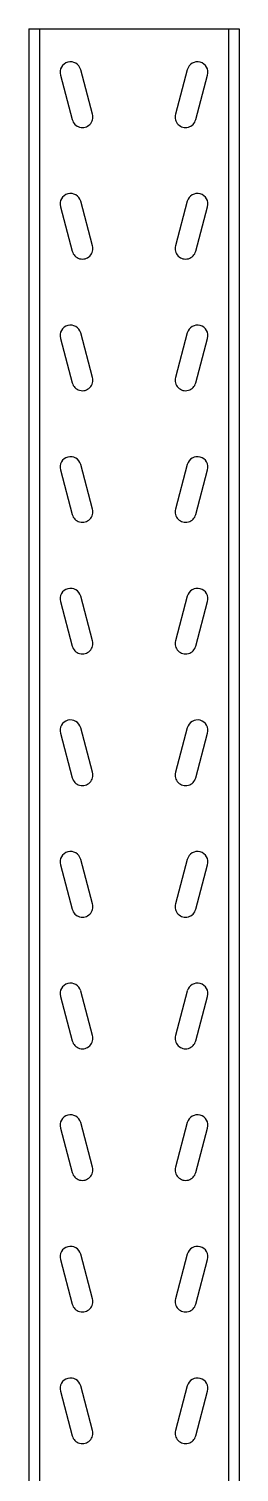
# Model space of a CAD drawing. Header units: millimetres. Extents: x 1193 to 1348, y -534 to 551.
# Drawn here: x 1230 to 1310, y 3 to 551 of the extents above; entities that cross this region are included whole.
import ezdxf

# ---------------------------------------------------------------- set-up
doc = ezdxf.new("R2010")
doc.units = ezdxf.units.MM

# ---------------------------------------------------------------- blocks, each defined once
blk = doc.blocks.new('DI_COLUNA_FRONTAL_80')
at = {"color": 7, "linetype": 'Continuous', "lineweight": 25}
for p, q in [((-40, 1004.76), (-40, 104.76)), ((-36, 1004.76), (-36, 104.76)), ((36, 1004.76), (36, 104.76)), ((40, 1004.76), (40, 104.76)), ((-28, 987.19), (-23.5, 970.28)), ((-15.77, 972.33), (-20.27, 989.24)), ((20.27, 989.24), (15.77, 972.33)), ((23.5, 970.28), (28, 987.19)), ((-15.77, 922.33), (-20.27, 939.24)), ((20.27, 939.24), (15.77, 922.33)), ((-28, 937.19), (-23.5, 920.28)), ((23.5, 920.28), (28, 937.19)), ((-15.77, 872.33), (-20.27, 889.24)), ((20.27, 889.24), (15.77, 872.33)), ((-28, 887.19), (-23.5, 870.28)), ((23.5, 870.28), (28, 887.19)), ((-15.77, 822.33), (-20.27, 839.24)), ((20.27, 839.24), (15.77, 822.33)), ((-28, 837.19), (-23.5, 820.28)), ((23.5, 820.28), (28, 837.19)), ((-28, 787.19), (-23.5, 770.28)), ((-15.77, 772.33), (-20.27, 789.24)), ((20.27, 789.24), (15.77, 772.33)), ((23.5, 770.28), (28, 787.19)), ((-28, 737.19), (-23.5, 720.28)), ((-15.77, 722.33), (-20.27, 739.24)), ((20.27, 739.24), (15.77, 722.33)), ((23.5, 720.28), (28, 737.19)), ((-28, 687.19), (-23.5, 670.28)), ((-15.77, 672.33), (-20.27, 689.24)), ((20.27, 689.24), (15.77, 672.33)), ((23.5, 670.28), (28, 687.19)), ((-28, 637.19), (-23.5, 620.28)), ((-15.77, 622.33), (-20.27, 639.24)), ((20.27, 639.24), (15.77, 622.33)), ((23.5, 620.28), (28, 637.19)), ((-28, 587.19), (-23.5, 570.28)), ((-15.77, 572.33), (-20.27, 589.24)), ((20.27, 589.24), (15.77, 572.33)), ((23.5, 570.28), (28, 587.19)), ((-15.77, 522.33), (-20.27, 539.24)), ((20.27, 539.24), (15.77, 522.33)), ((-28, 537.19), (-23.5, 520.28)), ((23.5, 520.28), (28, 537.19)), ((-15.77, 472.33), (-20.27, 489.24)), ((20.27, 489.24), (15.77, 472.33)), ((-28, 487.19), (-23.5, 470.28)), ((23.5, 470.28), (28, 487.19))]:
    blk.add_line(p, q, dxfattribs=at)
blk.add_line((-40, 1004.76), (40, 1004.76))
for centre, start, end in [((-24.13, 988.22), 14.9006, 194.9006), ((24.13, 988.22), 345.0994, 165.0994), ((-19.63, 971.3), 194.9006, 14.9006), ((19.63, 971.3), 165.0994, 345.0994), ((-24.13, 938.22), 14.9006, 194.9006), ((24.13, 938.22), 345.0994, 165.0994), ((-19.63, 921.3), 194.9006, 14.9006), ((19.63, 921.3), 165.0994, 345.0994), ((-24.13, 888.22), 14.9006, 194.9006), ((24.13, 888.22), 345.0994, 165.0994), ((-19.63, 871.3), 194.9006, 14.9006), ((19.63, 871.3), 165.0994, 345.0994), ((-24.13, 838.22), 14.9006, 194.9006), ((24.13, 838.22), 345.0994, 165.0994), ((-19.63, 821.3), 194.9006, 14.9006), ((19.63, 821.3), 165.0994, 345.0994), ((-24.13, 788.22), 14.9006, 194.9006), ((24.13, 788.22), 345.0994, 165.0994), ((-19.63, 771.3), 194.9006, 14.9006), ((19.63, 771.3), 165.0994, 345.0994), ((-24.13, 738.22), 14.9006, 194.9006), ((24.13, 738.22), 345.0994, 165.0994), ((-19.63, 721.3), 194.9006, 14.9006), ((19.63, 721.3), 165.0994, 345.0994), ((-24.13, 688.22), 14.9006, 194.9006), ((24.13, 688.22), 345.0994, 165.0994), ((-19.63, 671.3), 194.9006, 14.9006), ((19.63, 671.3), 165.0994, 345.0994), ((-24.13, 638.22), 14.9006, 194.9006), ((24.13, 638.22), 345.0994, 165.0994), ((-19.63, 621.3), 194.9006, 14.9006), ((19.63, 621.3), 165.0994, 345.0994), ((-24.13, 588.22), 14.9006, 194.9006), ((24.13, 588.22), 345.0994, 165.0994), ((-19.63, 571.3), 194.9006, 14.9006), ((19.63, 571.3), 165.0994, 345.0994), ((-24.13, 538.22), 14.9006, 194.9006), ((24.13, 538.22), 345.0994, 165.0994), ((-19.63, 521.3), 194.9006, 14.9006), ((19.63, 521.3), 165.0994, 345.0994), ((-24.13, 488.22), 14.9006, 194.9006), ((24.13, 488.22), 345.0994, 165.0994), ((-19.63, 471.3), 194.9006, 14.9006), ((19.63, 471.3), 165.0994, 345.0994)]:
    blk.add_arc(centre, 4, start, end, dxfattribs=at)

msp = doc.modelspace()

# ---------------------------------------------------------------- block references
msp.add_blockref('DI_COLUNA_FRONTAL_80', (1270.33, -453.93))

doc.saveas('drawing.dxf')
